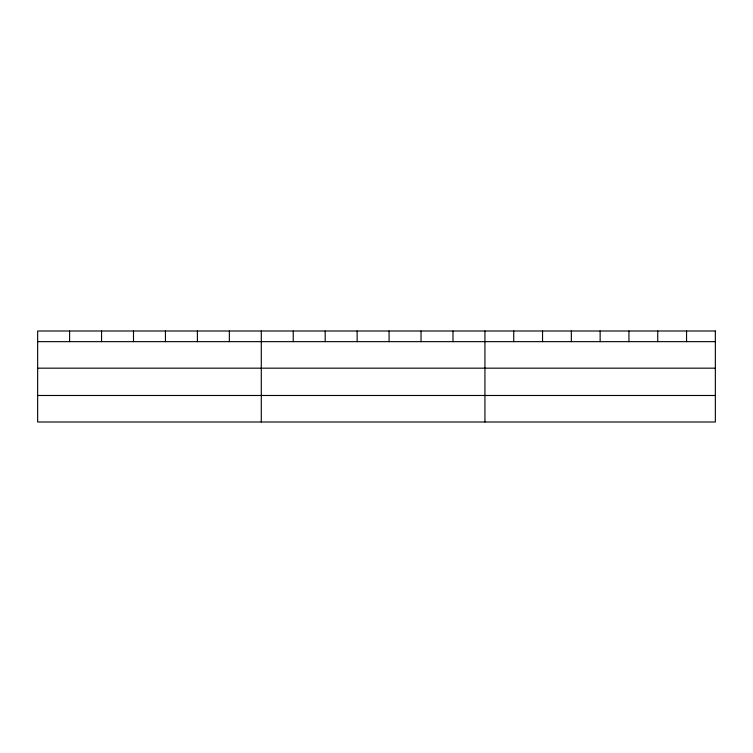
<?xml version="1.0" encoding="UTF-8"?>
<svg xmlns="http://www.w3.org/2000/svg" width="753" height="753" viewBox="0 0 753 753"><rect width="100%" height="100%" fill="white"/><g stroke="black" fill="none" stroke-linecap="round" stroke-linejoin="round"><path stroke-width="1.13" d="M37.65 341.655L715.35 341.655M37.65 368.17L715.35 368.17M37.65 395.485L715.35 395.485M686.548 331L686.548 341.655M657.745 331L657.745 341.655M628.943 331L628.943 341.655M600.141 331L600.141 341.655M571.339 331L571.339 341.655M542.537 331L542.537 341.655M513.734 331L513.734 341.655M484.932 331L484.932 422M452.986 331L452.986 341.655M421.031 331L421.031 341.655M389.085 331L389.085 341.655M357.138 331L357.138 341.655M325.192 331L325.192 341.655M293.237 331L293.237 341.655M261.291 331L261.291 422M229.345 331L229.345 341.655M197.39 331L197.39 341.655M165.444 331L165.444 341.655M133.497 331L133.497 341.655M101.551 331L101.551 341.655M69.596 331L69.596 341.655M715.35 331L37.65 331L37.65 422L715.35 422L715.35 331"/></g></svg>
